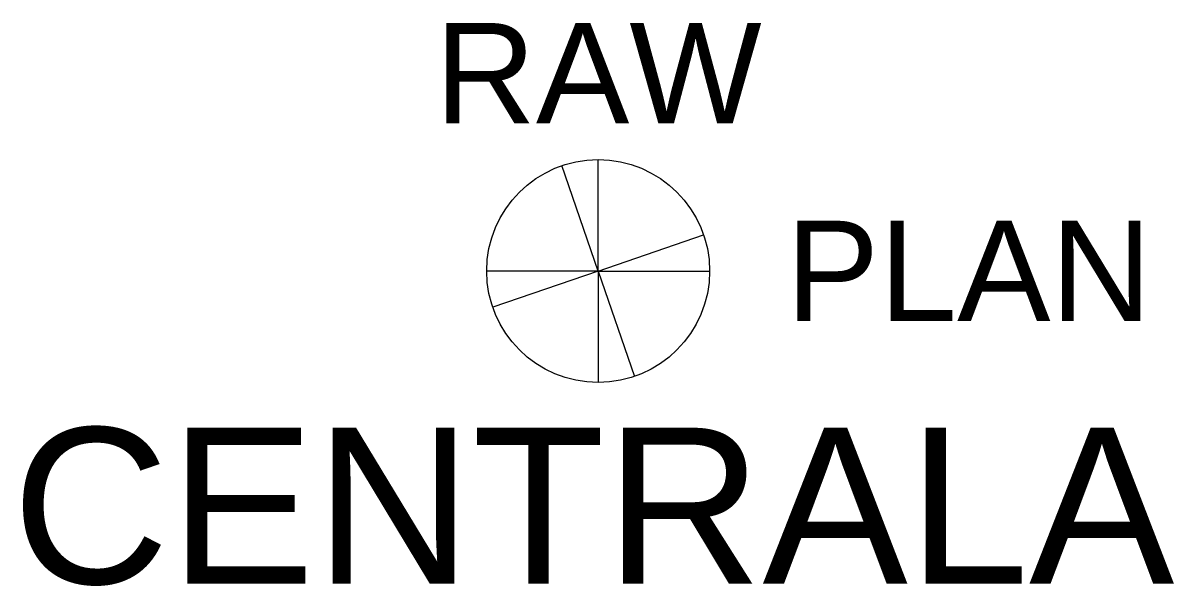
# Model space of a CAD drawing. Header units: millimetres. Extents: x -1032 to 1033, y -565 to 445.
import ezdxf
from ezdxf.enums import TextEntityAlignment as Align

# ---------------------------------------------------------------- set-up
doc = ezdxf.new("R2010")
doc.units = ezdxf.units.MM
doc.header["$LTSCALE"] = 0.25
doc.header["$PDMODE"] = 1
doc.styles.add('opis_czujki', font='arial.ttf')
doc.styles.add('opis_czujki_2', font='arial.ttf')

msp = doc.modelspace()

# ---------------------------------------------------------------- linework, layer by layer
for q in [(-65, 189.1), (0, 200), (189.1, 65), (-200, 0), (-189.1, -65), (200, 0), (0, -200), (65, -189.1)]:
    msp.add_line((0, 0), q)
msp.add_circle((0, 0), 200)
at = {"color": 6}
for p in [(200, 400), (-89.4, 227)]:
    msp.add_point(p, dxfattribs=at)

# ---------------------------------------------------------------- texts
for tag, text, height, style, flags, p in [('RAW', 'XX', 180, 'opis_czujki_2', 9, (0, 354.9)), ('CENTRALA', 'xx', 280, 'opis_czujki', 8, (-9, -421.1))]:
    msp.add_attdef(tag, text=text, height=height, dxfattribs=dict(style=style, flags=flags)).set_placement(p, align=Align.MIDDLE_CENTER)
at = {"style": 'opis_czujki_2', "flags": 9}
msp.add_attdef('PLAN', (336.7, -89.8), 'xx', height=180, dxfattribs=at)

doc.saveas('drawing.dxf')
